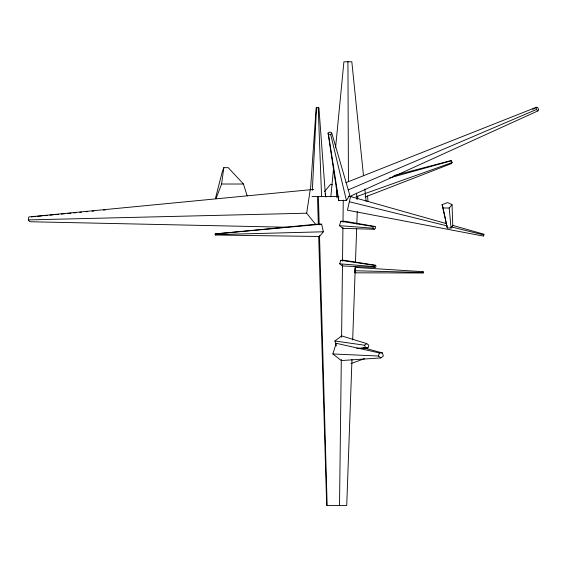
<?xml version="1.0" encoding="UTF-8"?>
<svg xmlns="http://www.w3.org/2000/svg" width="567" height="567" viewBox="0 0 567 567"><rect width="100%" height="100%" fill="white"/><g stroke="black" fill="none" stroke-linecap="round" stroke-linejoin="round"><path stroke-width="0.85" d="M339.52 505.488L341.313 359.428M341.582 337.294L342.468 264.711M342.518 261.167L342.929 227.53M342.992 222.221L343.262 200.087M355.077 272.819L355.211 267.411L423.088 271.678L423.032 272.989L355.077 272.819L355.169 268.248M351.972 359.428L346.728 505.488L326.691 505.488L318.689 236.382M352.667 339.952L355.303 266.476M355.466 262.053L356.671 228.416M356.827 223.986L357.274 211.597M357.749 198.315L357.812 196.551L356.104 196.551M336.578 197.38L336.89 190.654M312.325 190.392L316.535 107.68M310.503 189.506L316.18 107.68L318.916 107.68L325.522 196.551M330.809 196.841L333.701 167.024M335.572 147.732L343.907 61.782L351.823 61.782L363.504 175.791M216.027 198.563L221.605 184.02L223.823 167.669L228.239 167.669L243.47 184.02L247.162 195.828M286.562 227.225L29.81 221.74L28.35 219.911L28.797 216.955L313.785 189.399M315.762 224.56L306.662 213.199L310.284 189.399M215.162 234.603L215.276 233.923L316.712 224.192L321.638 224.192L323.367 231.79L319.526 236.489L215.531 235.029L215.162 234.603L217.799 234.532M215.46 198.386L222.321 171.581L223.823 167.669M339.442 225.659L340.838 221.272L345.168 221.272L375.113 226.524L375.602 228.203L374.248 229.238L342.915 228.373L339.442 225.659L372.923 228.203L374.248 229.238M339.69 263.797L340.795 260.303L344.254 260.303L375.666 265.313L376.049 266.61L375 267.404L342.454 265.958L339.69 263.797L373.972 266.61L375 267.404M332.836 353.964L336.231 343.297L379.408 352.943L382.442 352.943L383.349 356.019L380.861 357.919L341.299 360.562L332.836 353.964L378.43 356.019L380.861 357.919M372.923 228.203L373.455 226.524L375.113 226.524M373.972 266.61L374.383 265.313L375.666 265.313M361.087 348.28L368.004 347.833L368.833 345.225L366.764 343.616L341.596 335.884L334.906 341.001L336.366 345.976M378.43 356.019L379.408 352.943M349.612 196.551L537.934 110.891L538.65 109.53L537.58 107.319L536.205 107.319L345.842 182.694M346.437 200.527L330.767 134.662L331.745 133.032L330.093 132.026L328.08 133.032L337.386 195.027L338.79 200.527L346.437 200.527L349.761 195.027L331.745 133.032M393.937 175.614L450.141 160.794L451.41 160.794L452.119 162.559L451.282 163.643L365.063 197.032M215.531 235.029L215.871 234.603L323.367 231.79M324.487 191.611L330.696 184.169L332.326 184.828M451.048 227.991L449.192 208.004L452.034 204.644L447.661 202.575L442.118 204.644L447.292 227.991L451.048 227.991L452.792 225.928L452.034 204.644M334.906 341.001L364.659 345.225L366.764 343.616M348.237 189.888L536.425 109.53L537.934 110.891M532.668 109.303L535.12 108.311M351.001 363.575L364.709 358.571M357.281 196.345L452.119 162.559M389.43 177.96L451.41 160.794M31.419 216.877L35.813 216.466M37.578 216.296L41.972 215.885M43.73 215.722L47.252 215.389M49.889 215.141L53.404 214.815M55.162 214.652L58.684 214.319M61.321 214.071L64.844 213.738M67.48 213.497L70.995 213.164M73.632 212.916L76.276 212.668M79.791 212.342L81.549 212.171M85.95 211.76L87.708 211.597M92.102 211.186L93.867 211.016M103.541 210.109L105.299 209.946M215.276 233.923L321.638 224.192M356.65 348.287L368.004 347.833M28.35 219.911L306.662 213.199M328.08 133.032L328.499 134.662L330.767 134.662M221.605 184.02L243.47 184.02M312.013 196.551L339.009 196.551M348.429 196.551L351.838 196.551M442.118 204.644L443.068 208.004L449.192 208.004M423.088 271.678L423.032 272.989M421.26 272.443L423.025 272.486L355.247 270.75M340.795 260.303L374.383 265.313M340.838 221.272L373.455 226.524M349.357 201.753L446.994 225.857M451.275 226.913L483.821 234.951M363.766 347.89L382.442 352.943M446.598 223.667L350.562 196.551L347.408 210.18L483.552 236.127L483.991 234.228L452.544 225.347M364.659 345.225L365.424 347.833M215.715 233.923L215.871 234.603M325.196 193.652L325.912 197.047M443.068 208.004L447.292 227.991M328.499 134.662L338.79 200.527M364.85 188.953L366.105 201.228M536.205 107.319L536.425 109.53M367.551 195.948L368.004 201.214M356.544 193.12L357.118 199.712M318.222 107.68L321.588 196.551M317.499 196.551L318.321 223.986M318.392 196.551L319.193 224.872M319.497 235.496L327.138 505.488M347.925 61.512L348.45 181.433"/></g></svg>
